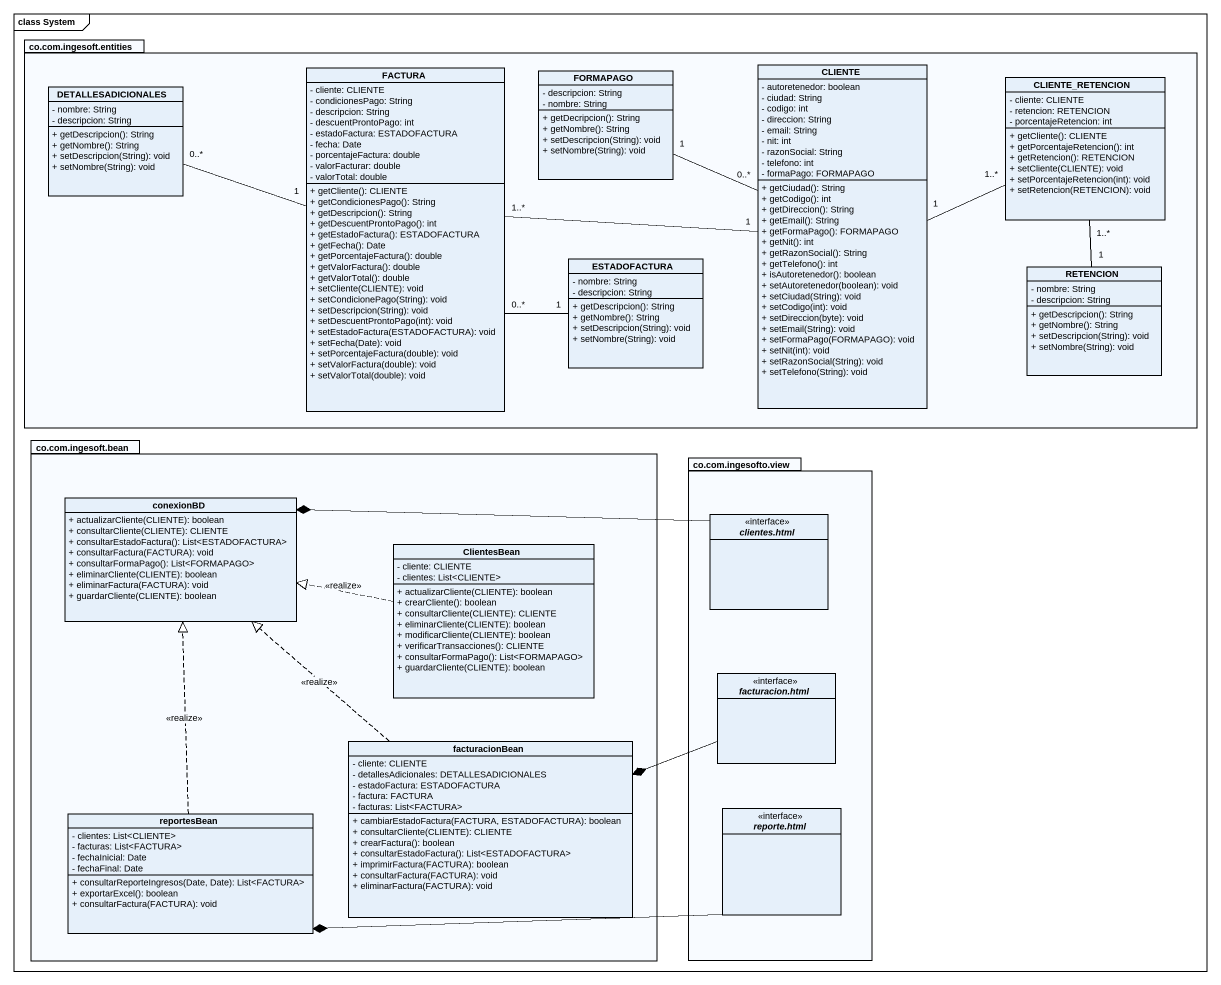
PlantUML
@startuml
mainframe class System
hide circle
hide empty members
skinparam classAttributeIconSize 0
package "co.com.ingesoft.entities" as co_com_ingesoft_entities {
  class DETALLESADICIONALES {
    - nombre: String
    - descripcion: String
    + getDescripcion(): String
    + getNombre(): String
    + setDescripcion(String): void
    + setNombre(String): void
  }
  class FACTURA {
    - cliente: CLIENTE
    - condicionesPago: String
    - descripcion: String
    - descuentProntoPago: int
    - estadoFactura: ESTADOFACTURA
    - fecha: Date
    - porcentajeFactura: double
    - valorFacturar: double
    - valorTotal: double
    + getCliente(): CLIENTE
    + getCondicionesPago(): String
    + getDescripcion(): String
    + getDescuentProntoPago(): int
    + getEstadoFactura(): ESTADOFACTURA
    + getFecha(): Date
    + getPorcentajeFactura(): double
    + getValorFactura(): double
    + getValorTotal(): double
    + setCliente(CLIENTE): void
    + setCondicionePago(String): void
    + setDescripcion(String): void
    + setDescuentProntoPago(int): void
    + setEstadoFactura(ESTADOFACTURA): void
    + setFecha(Date): void
    + setPorcentajeFactura(double): void
    + setValorFactura(double): void
    + setValorTotal(double): void
  }
  class FORMAPAGO {
    - descripcion: String
    - nombre: String
    + getDecripcion(): String
    + getNombre(): String
    + setDescripcion(String): void
    + setNombre(String): void
  }
  class CLIENTE {
    - autoretenedor: boolean
    - ciudad: String
    - codigo: int
    - direccion: String
    - email: String
    - nit: int
    - razonSocial: String
    - telefono: int
    - formaPago: FORMAPAGO
    + getCiudad(): String
    + getCodigo(): int
    + getDireccion(): String
    + getEmail(): String
    + getFormaPago(): FORMAPAGO
    + getNit(): int
    + getRazonSocial(): String
    + getTelefono(): int
    + isAutoretenedor(): boolean
    + setAutoretenedor(boolean): void
    + setCiudad(String): void
    + setCodigo(int): void
    + setDireccion(byte): void
    + setEmail(String): void
    + setFormaPago(FORMAPAGO): void
    + setNit(int): void
    + setRazonSocial(String): void
    + setTelefono(String): void
  }
  class CLIENTE_RETENCION {
    - cliente: CLIENTE
    - retencion: RETENCION
    - porcentajeRetencion: int
    + getCliente(): CLIENTE
    + getPorcentajeRetencion(): int
    + getRetencion(): RETENCION
    + setCliente(CLIENTE): void
    + setPorcentajeRetencion(int): void
    + setRetencion(RETENCION): void
  }
  class ESTADOFACTURA {
    - nombre: String
    - descripcion: String
    + getDescripcion(): String
    + getNombre(): String
    + setDescripcion(String): void
    + setNombre(String): void
  }
  class RETENCION {
    - nombre: String
    - descripcion: String
    + getDescripcion(): String
    + getNombre(): String
    + setDescripcion(String): void
    + setNombre(String): void
  }
}
package "co.com.ingesoft.bean" as co_com_ingesoft_bean {
  class conexionBD {
    + actualizarCliente(CLIENTE): boolean
    + consultarCliente(CLIENTE): CLIENTE
    + consultarEstadoFactura(): List<ESTADOFACTURA>
    + consultarFactura(FACTURA): void
    + consultarFormaPago(): List<FORMAPAGO>
    + eliminarCliente(CLIENTE): boolean
    + eliminarFactura(FACTURA): void
    + guardarCliente(CLIENTE): boolean
  }
  class ClientesBean {
    - cliente: CLIENTE
    - clientes: List<CLIENTE>
    + actualizarCliente(CLIENTE): boolean
    + crearCliente(): boolean
    + consultarCliente(CLIENTE): CLIENTE
    + eliminarCliente(CLIENTE): boolean
    + modificarCliente(CLIENTE): boolean
    + verificarTransacciones(): CLIENTE
    + consultarFormaPago(): List<FORMAPAGO>
    + guardarCliente(CLIENTE): boolean
  }
  class facturacionBean {
    - cliente: CLIENTE
    - detallesAdicionales: DETALLESADICIONALES
    - estadoFactura: ESTADOFACTURA
    - factura: FACTURA
    - facturas: List<FACTURA>
    + cambiarEstadoFactura(FACTURA, ESTADOFACTURA): boolean
    + consultarCliente(CLIENTE): CLIENTE
    + crearFactura(): boolean
    + consultarEstadoFactura(): List<ESTADOFACTURA>
    + imprimirFactura(FACTURA): boolean
    + consultarFactura(FACTURA): void
    + eliminarFactura(FACTURA): void
  }
  class reportesBean {
    - clientes: List<CLIENTE>
    - facturas: List<FACTURA>
    - fechaInicial: Date
    - fechaFinal: Date
    + consultarReporteIngresos(Date, Date): List<FACTURA>
    + exportarExcel(): boolean
    + consultarFactura(FACTURA): void
  }
}
package "co.com.ingesofto.view" as co_com_ingesofto_view {
  interface "clientes.html" as clientes_html <<interface>>
  interface "facturacion.html" as facturacion_html <<interface>>
  interface "reporte.html" as reporte_html <<interface>>
}
FACTURA "1" -left- "0..*" DETALLESADICIONALES
FACTURA "0..*" -right- "1" ESTADOFACTURA
CLIENTE "1" -left- "1..*" FACTURA
CLIENTE "0..*" -left- "1" FORMAPAGO
CLIENTE "1" -right- "1..*" CLIENTE_RETENCION
CLIENTE_RETENCION "1..*" -- "1" RETENCION
clientes_html -left-* conexionBD
ClientesBean .left.|> conexionBD : <<realize>>
facturacion_html -left-* facturacionBean
facturacionBean .up.|> conexionBD : <<realize>>
reportesBean .up.|> conexionBD : <<realize>>
reporte_html -left-* reportesBean
@enduml
